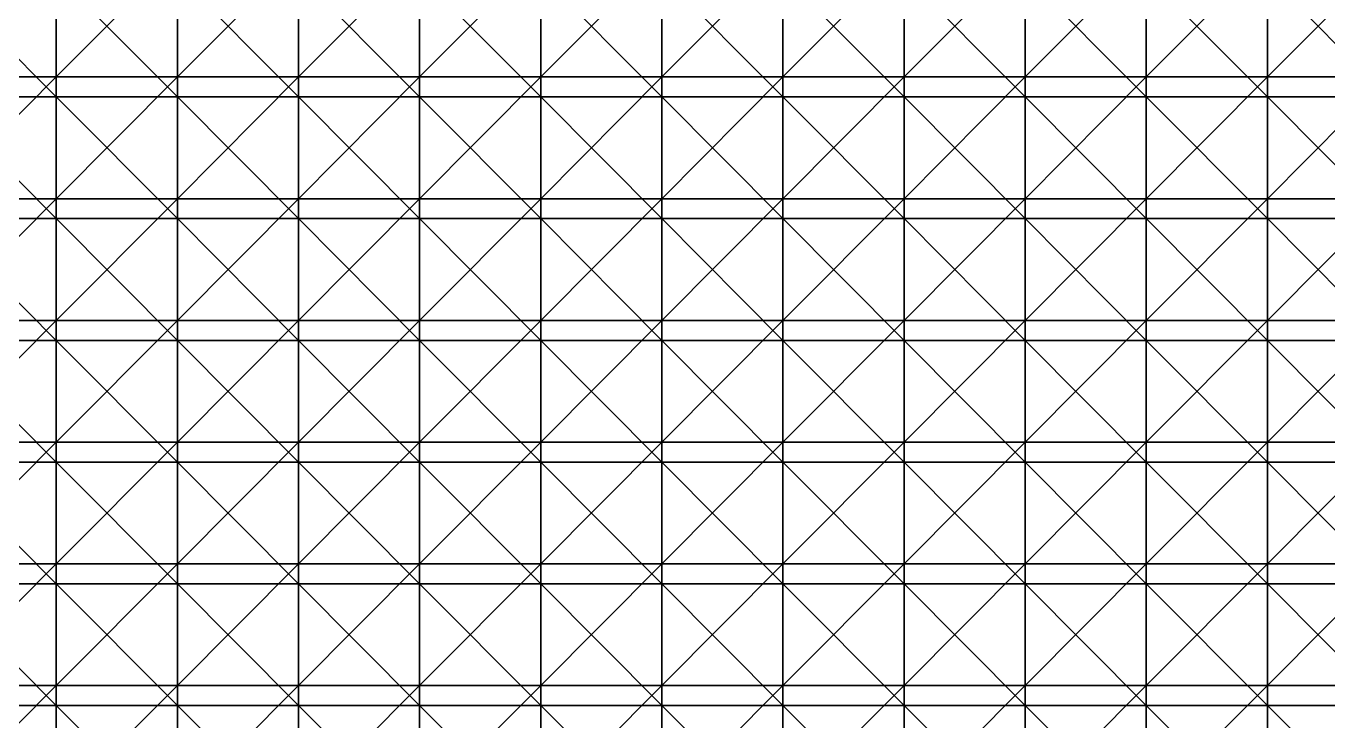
# Model space of a CAD drawing. Header units: inches. Extents: x 0 to 300, y 0 to 160.
# Drawn here: x 75 to 150, y 40 to 80 of the extents above; entities that cross this region are included whole.
import ezdxf

# ---------------------------------------------------------------- set-up
doc = ezdxf.new("R2010")
doc.units = ezdxf.units.IN
doc.header["$LTSCALE"] = 198.929398
doc.header["$MEASUREMENT"] = 0
doc.layers.add('4', color=7, linetype='CONTINUOUS')
doc.layers.add('6', color=7, linetype='CONTINUOUS')

msp = doc.modelspace()

# ---------------------------------------------------------------- linework, layer by layer
at = {"layer": '4', "linetype": 'CONTINUOUS'}
for points in [[(76.744, 77.07, -160), (69.767, 77.07, -160), (76.744, 84.077, -160), (76.744, 77.07, -160)], [(76.744, 84.077, -160), (69.767, 77.07, -160), (69.767, 84.077, -160), (76.744, 84.077, -160)], [(83.721, 77.07, -160), (76.744, 77.07, -160), (83.721, 84.077, -160), (83.721, 77.07, -160)], [(83.721, 84.077, -160), (76.744, 77.07, -160), (76.744, 84.077, -160), (83.721, 84.077, -160)], [(90.698, 77.07, -160), (83.721, 77.07, -160), (90.698, 84.077, -160), (90.698, 77.07, -160)], [(90.698, 84.077, -160), (83.721, 77.07, -160), (83.721, 84.077, -160), (90.698, 84.077, -160)], [(97.674, 77.07, -160), (90.698, 77.07, -160), (97.674, 84.077, -160), (97.674, 77.07, -160)], [(97.674, 84.077, -160), (90.698, 77.07, -160), (90.698, 84.077, -160), (97.674, 84.077, -160)], [(104.651, 77.07, -160), (97.674, 77.07, -160), (104.651, 84.077, -160), (104.651, 77.07, -160)], [(104.651, 84.077, -160), (97.674, 77.07, -160), (97.674, 84.077, -160), (104.651, 84.077, -160)], [(111.628, 77.07, -160), (104.651, 77.07, -160), (111.628, 84.077, -160), (111.628, 77.07, -160)], [(111.628, 84.077, -160), (104.651, 77.07, -160), (104.651, 84.077, -160), (111.628, 84.077, -160)], [(118.605, 77.07, -160), (111.628, 77.07, -160), (118.605, 84.077, -160), (118.605, 77.07, -160)], [(118.605, 84.077, -160), (111.628, 77.07, -160), (111.628, 84.077, -160), (118.605, 84.077, -160)], [(125.581, 77.07, -160), (118.605, 77.07, -160), (125.581, 84.077, -160), (125.581, 77.07, -160)], [(125.581, 84.077, -160), (118.605, 77.07, -160), (118.605, 84.077, -160), (125.581, 84.077, -160)], [(132.558, 77.07, -160), (125.581, 77.07, -160), (132.558, 84.077, -160), (132.558, 77.07, -160)], [(132.558, 84.077, -160), (125.581, 77.07, -160), (125.581, 84.077, -160), (132.558, 84.077, -160)], [(139.535, 77.07, -160), (132.558, 77.07, -160), (139.535, 84.077, -160), (139.535, 77.07, -160)], [(139.535, 84.077, -160), (132.558, 77.07, -160), (132.558, 84.077, -160), (139.535, 84.077, -160)], [(146.512, 77.07, -160), (139.535, 77.07, -160), (146.512, 84.077, -160), (146.512, 77.07, -160)], [(146.512, 84.077, -160), (139.535, 77.07, -160), (139.535, 84.077, -160), (146.512, 84.077, -160)], [(153.488, 77.07, -160), (146.512, 77.07, -160), (153.488, 84.077, -160), (153.488, 77.07, -160)], [(153.488, 84.077, -160), (146.512, 77.07, -160), (146.512, 84.077, -160), (153.488, 84.077, -160)], [(76.744, 70.063, -160), (69.767, 70.063, -160), (76.744, 77.07, -160), (76.744, 70.063, -160)], [(76.744, 77.07, -160), (69.767, 70.063, -160), (69.767, 77.07, -160), (76.744, 77.07, -160)], [(83.721, 70.063, -160), (76.744, 70.063, -160), (83.721, 77.07, -160), (83.721, 70.063, -160)], [(83.721, 77.07, -160), (76.744, 70.063, -160), (76.744, 77.07, -160), (83.721, 77.07, -160)], [(90.698, 70.063, -160), (83.721, 70.063, -160), (90.698, 77.07, -160), (90.698, 70.063, -160)], [(90.698, 77.07, -160), (83.721, 70.063, -160), (83.721, 77.07, -160), (90.698, 77.07, -160)], [(97.674, 70.063, -160), (90.698, 70.063, -160), (97.674, 77.07, -160), (97.674, 70.063, -160)], [(97.674, 77.07, -160), (90.698, 70.063, -160), (90.698, 77.07, -160), (97.674, 77.07, -160)], [(104.651, 70.063, -160), (97.674, 70.063, -160), (104.651, 77.07, -160), (104.651, 70.063, -160)], [(104.651, 77.07, -160), (97.674, 70.063, -160), (97.674, 77.07, -160), (104.651, 77.07, -160)], [(111.628, 70.063, -160), (104.651, 70.063, -160), (111.628, 77.07, -160), (111.628, 70.063, -160)], [(111.628, 77.07, -160), (104.651, 70.063, -160), (104.651, 77.07, -160), (111.628, 77.07, -160)], [(118.605, 70.063, -160), (111.628, 70.063, -160), (118.605, 77.07, -160), (118.605, 70.063, -160)], [(118.605, 77.07, -160), (111.628, 70.063, -160), (111.628, 77.07, -160), (118.605, 77.07, -160)], [(125.581, 70.063, -160), (118.605, 70.063, -160), (125.581, 77.07, -160), (125.581, 70.063, -160)], [(125.581, 77.07, -160), (118.605, 70.063, -160), (118.605, 77.07, -160), (125.581, 77.07, -160)], [(132.558, 70.063, -160), (125.581, 70.063, -160), (132.558, 77.07, -160), (132.558, 70.063, -160)], [(132.558, 77.07, -160), (125.581, 70.063, -160), (125.581, 77.07, -160), (132.558, 77.07, -160)], [(139.535, 70.063, -160), (132.558, 70.063, -160), (139.535, 77.07, -160), (139.535, 70.063, -160)], [(139.535, 77.07, -160), (132.558, 70.063, -160), (132.558, 77.07, -160), (139.535, 77.07, -160)], [(146.512, 70.063, -160), (139.535, 70.063, -160), (146.512, 77.07, -160), (146.512, 70.063, -160)], [(146.512, 77.07, -160), (139.535, 70.063, -160), (139.535, 77.07, -160), (146.512, 77.07, -160)], [(153.488, 70.063, -160), (146.512, 70.063, -160), (153.488, 77.07, -160), (153.488, 70.063, -160)], [(153.488, 77.07, -160), (146.512, 70.063, -160), (146.512, 77.07, -160), (153.488, 77.07, -160)], [(76.744, 63.056, -160), (69.767, 63.056, -160), (76.744, 70.063, -160), (76.744, 63.056, -160)], [(76.744, 70.063, -160), (69.767, 63.056, -160), (69.767, 70.063, -160), (76.744, 70.063, -160)], [(83.721, 63.056, -160), (76.744, 63.056, -160), (83.721, 70.063, -160), (83.721, 63.056, -160)], [(83.721, 70.063, -160), (76.744, 63.056, -160), (76.744, 70.063, -160), (83.721, 70.063, -160)], [(90.698, 63.056, -160), (83.721, 63.056, -160), (90.698, 70.063, -160), (90.698, 63.056, -160)], [(90.698, 70.063, -160), (83.721, 63.056, -160), (83.721, 70.063, -160), (90.698, 70.063, -160)], [(97.674, 63.056, -160), (90.698, 63.056, -160), (97.674, 70.063, -160), (97.674, 63.056, -160)], [(97.674, 70.063, -160), (90.698, 63.056, -160), (90.698, 70.063, -160), (97.674, 70.063, -160)], [(104.651, 63.056, -160), (97.674, 63.056, -160), (104.651, 70.063, -160), (104.651, 63.056, -160)], [(104.651, 70.063, -160), (97.674, 63.056, -160), (97.674, 70.063, -160), (104.651, 70.063, -160)], [(111.628, 63.056, -160), (104.651, 63.056, -160), (111.628, 70.063, -160), (111.628, 63.056, -160)], [(111.628, 70.063, -160), (104.651, 63.056, -160), (104.651, 70.063, -160), (111.628, 70.063, -160)], [(118.605, 63.056, -160), (111.628, 63.056, -160), (118.605, 70.063, -160), (118.605, 63.056, -160)], [(118.605, 70.063, -160), (111.628, 63.056, -160), (111.628, 70.063, -160), (118.605, 70.063, -160)], [(125.581, 63.056, -160), (118.605, 63.056, -160), (125.581, 70.063, -160), (125.581, 63.056, -160)], [(125.581, 70.063, -160), (118.605, 63.056, -160), (118.605, 70.063, -160), (125.581, 70.063, -160)], [(132.558, 63.056, -160), (125.581, 63.056, -160), (132.558, 70.063, -160), (132.558, 63.056, -160)], [(132.558, 70.063, -160), (125.581, 63.056, -160), (125.581, 70.063, -160), (132.558, 70.063, -160)], [(139.535, 63.056, -160), (132.558, 63.056, -160), (139.535, 70.063, -160), (139.535, 63.056, -160)], [(139.535, 70.063, -160), (132.558, 63.056, -160), (132.558, 70.063, -160), (139.535, 70.063, -160)], [(146.512, 63.056, -160), (139.535, 63.056, -160), (146.512, 70.063, -160), (146.512, 63.056, -160)], [(146.512, 70.063, -160), (139.535, 63.056, -160), (139.535, 70.063, -160), (146.512, 70.063, -160)], [(153.488, 63.056, -160), (146.512, 63.056, -160), (153.488, 70.063, -160), (153.488, 63.056, -160)], [(153.488, 70.063, -160), (146.512, 63.056, -160), (146.512, 70.063, -160), (153.488, 70.063, -160)], [(76.744, 56.049, -160), (69.767, 56.049, -160), (76.744, 63.056, -160), (76.744, 56.049, -160)], [(76.744, 63.056, -160), (69.767, 56.049, -160), (69.767, 63.056, -160), (76.744, 63.056, -160)], [(83.721, 56.049, -160), (76.744, 56.049, -160), (83.721, 63.056, -160), (83.721, 56.049, -160)], [(83.721, 63.056, -160), (76.744, 56.049, -160), (76.744, 63.056, -160), (83.721, 63.056, -160)], [(90.698, 56.049, -160), (83.721, 56.049, -160), (90.698, 63.056, -160), (90.698, 56.049, -160)], [(90.698, 63.056, -160), (83.721, 56.049, -160), (83.721, 63.056, -160), (90.698, 63.056, -160)], [(97.674, 56.049, -160), (90.698, 56.049, -160), (97.674, 63.056, -160), (97.674, 56.049, -160)], [(97.674, 63.056, -160), (90.698, 56.049, -160), (90.698, 63.056, -160), (97.674, 63.056, -160)], [(104.651, 56.049, -160), (97.674, 56.049, -160), (104.651, 63.056, -160), (104.651, 56.049, -160)], [(104.651, 63.056, -160), (97.674, 56.049, -160), (97.674, 63.056, -160), (104.651, 63.056, -160)], [(111.628, 56.049, -160), (104.651, 56.049, -160), (111.628, 63.056, -160), (111.628, 56.049, -160)], [(111.628, 63.056, -160), (104.651, 56.049, -160), (104.651, 63.056, -160), (111.628, 63.056, -160)], [(118.605, 56.049, -160), (111.628, 56.049, -160), (118.605, 63.056, -160), (118.605, 56.049, -160)], [(118.605, 63.056, -160), (111.628, 56.049, -160), (111.628, 63.056, -160), (118.605, 63.056, -160)], [(125.581, 56.049, -160), (118.605, 56.049, -160), (125.581, 63.056, -160), (125.581, 56.049, -160)], [(125.581, 63.056, -160), (118.605, 56.049, -160), (118.605, 63.056, -160), (125.581, 63.056, -160)], [(132.558, 56.049, -160), (125.581, 56.049, -160), (132.558, 63.056, -160), (132.558, 56.049, -160)], [(132.558, 63.056, -160), (125.581, 56.049, -160), (125.581, 63.056, -160), (132.558, 63.056, -160)], [(139.535, 56.049, -160), (132.558, 56.049, -160), (139.535, 63.056, -160), (139.535, 56.049, -160)], [(139.535, 63.056, -160), (132.558, 56.049, -160), (132.558, 63.056, -160), (139.535, 63.056, -160)], [(146.512, 56.049, -160), (139.535, 56.049, -160), (146.512, 63.056, -160), (146.512, 56.049, -160)], [(146.512, 63.056, -160), (139.535, 56.049, -160), (139.535, 63.056, -160), (146.512, 63.056, -160)], [(153.488, 56.049, -160), (146.512, 56.049, -160), (153.488, 63.056, -160), (153.488, 56.049, -160)], [(153.488, 63.056, -160), (146.512, 56.049, -160), (146.512, 63.056, -160), (153.488, 63.056, -160)], [(76.744, 49.042, -160), (69.767, 49.042, -160), (76.744, 56.049, -160), (76.744, 49.042, -160)], [(76.744, 56.049, -160), (69.767, 49.042, -160), (69.767, 56.049, -160), (76.744, 56.049, -160)], [(83.721, 49.042, -160), (76.744, 49.042, -160), (83.721, 56.049, -160), (83.721, 49.042, -160)], [(83.721, 56.049, -160), (76.744, 49.042, -160), (76.744, 56.049, -160), (83.721, 56.049, -160)], [(90.698, 49.042, -160), (83.721, 49.042, -160), (90.698, 56.049, -160), (90.698, 49.042, -160)], [(90.698, 56.049, -160), (83.721, 49.042, -160), (83.721, 56.049, -160), (90.698, 56.049, -160)], [(97.674, 49.042, -160), (90.698, 49.042, -160), (97.674, 56.049, -160), (97.674, 49.042, -160)], [(97.674, 56.049, -160), (90.698, 49.042, -160), (90.698, 56.049, -160), (97.674, 56.049, -160)], [(104.651, 49.042, -160), (97.674, 49.042, -160), (104.651, 56.049, -160), (104.651, 49.042, -160)], [(104.651, 56.049, -160), (97.674, 49.042, -160), (97.674, 56.049, -160), (104.651, 56.049, -160)], [(111.628, 49.042, -160), (104.651, 49.042, -160), (111.628, 56.049, -160), (111.628, 49.042, -160)], [(111.628, 56.049, -160), (104.651, 49.042, -160), (104.651, 56.049, -160), (111.628, 56.049, -160)], [(118.605, 49.042, -160), (111.628, 49.042, -160), (118.605, 56.049, -160), (118.605, 49.042, -160)], [(118.605, 56.049, -160), (111.628, 49.042, -160), (111.628, 56.049, -160), (118.605, 56.049, -160)], [(125.581, 49.042, -160), (118.605, 49.042, -160), (125.581, 56.049, -160), (125.581, 49.042, -160)], [(125.581, 56.049, -160), (118.605, 49.042, -160), (118.605, 56.049, -160), (125.581, 56.049, -160)], [(132.558, 49.042, -160), (125.581, 49.042, -160), (132.558, 56.049, -160), (132.558, 49.042, -160)], [(132.558, 56.049, -160), (125.581, 49.042, -160), (125.581, 56.049, -160), (132.558, 56.049, -160)], [(139.535, 49.042, -160), (132.558, 49.042, -160), (139.535, 56.049, -160), (139.535, 49.042, -160)], [(139.535, 56.049, -160), (132.558, 49.042, -160), (132.558, 56.049, -160), (139.535, 56.049, -160)], [(146.512, 49.042, -160), (139.535, 49.042, -160), (146.512, 56.049, -160), (146.512, 49.042, -160)], [(146.512, 56.049, -160), (139.535, 49.042, -160), (139.535, 56.049, -160), (146.512, 56.049, -160)], [(153.488, 49.042, -160), (146.512, 49.042, -160), (153.488, 56.049, -160), (153.488, 49.042, -160)], [(153.488, 56.049, -160), (146.512, 49.042, -160), (146.512, 56.049, -160), (153.488, 56.049, -160)], [(76.744, 42.035, -160), (69.767, 42.035, -160), (76.744, 49.042, -160), (76.744, 42.035, -160)], [(76.744, 49.042, -160), (69.767, 42.035, -160), (69.767, 49.042, -160), (76.744, 49.042, -160)], [(83.721, 42.035, -160), (76.744, 42.035, -160), (83.721, 49.042, -160), (83.721, 42.035, -160)], [(83.721, 49.042, -160), (76.744, 42.035, -160), (76.744, 49.042, -160), (83.721, 49.042, -160)], [(90.698, 42.035, -160), (83.721, 42.035, -160), (90.698, 49.042, -160), (90.698, 42.035, -160)], [(90.698, 49.042, -160), (83.721, 42.035, -160), (83.721, 49.042, -160), (90.698, 49.042, -160)], [(97.674, 42.035, -160), (90.698, 42.035, -160), (97.674, 49.042, -160), (97.674, 42.035, -160)], [(97.674, 49.042, -160), (90.698, 42.035, -160), (90.698, 49.042, -160), (97.674, 49.042, -160)], [(104.651, 42.035, -160), (97.674, 42.035, -160), (104.651, 49.042, -160), (104.651, 42.035, -160)], [(104.651, 49.042, -160), (97.674, 42.035, -160), (97.674, 49.042, -160), (104.651, 49.042, -160)], [(111.628, 42.035, -160), (104.651, 42.035, -160), (111.628, 49.042, -160), (111.628, 42.035, -160)], [(111.628, 49.042, -160), (104.651, 42.035, -160), (104.651, 49.042, -160), (111.628, 49.042, -160)], [(118.605, 42.035, -160), (111.628, 42.035, -160), (118.605, 49.042, -160), (118.605, 42.035, -160)], [(118.605, 49.042, -160), (111.628, 42.035, -160), (111.628, 49.042, -160), (118.605, 49.042, -160)], [(125.581, 42.035, -160), (118.605, 42.035, -160), (125.581, 49.042, -160), (125.581, 42.035, -160)], [(125.581, 49.042, -160), (118.605, 42.035, -160), (118.605, 49.042, -160), (125.581, 49.042, -160)], [(132.558, 42.035, -160), (125.581, 42.035, -160), (132.558, 49.042, -160), (132.558, 42.035, -160)], [(132.558, 49.042, -160), (125.581, 42.035, -160), (125.581, 49.042, -160), (132.558, 49.042, -160)], [(139.535, 42.035, -160), (132.558, 42.035, -160), (139.535, 49.042, -160), (139.535, 42.035, -160)], [(139.535, 49.042, -160), (132.558, 42.035, -160), (132.558, 49.042, -160), (139.535, 49.042, -160)], [(146.512, 42.035, -160), (139.535, 42.035, -160), (146.512, 49.042, -160), (146.512, 42.035, -160)], [(146.512, 49.042, -160), (139.535, 42.035, -160), (139.535, 49.042, -160), (146.512, 49.042, -160)], [(153.488, 42.035, -160), (146.512, 42.035, -160), (153.488, 49.042, -160), (153.488, 42.035, -160)], [(153.488, 49.042, -160), (146.512, 42.035, -160), (146.512, 49.042, -160), (153.488, 49.042, -160)], [(76.744, 35.028, -160), (69.767, 35.028, -160), (76.744, 42.035, -160), (76.744, 35.028, -160)], [(76.744, 42.035, -160), (69.767, 35.028, -160), (69.767, 42.035, -160), (76.744, 42.035, -160)], [(83.721, 35.028, -160), (76.744, 35.028, -160), (83.721, 42.035, -160), (83.721, 35.028, -160)], [(83.721, 42.035, -160), (76.744, 35.028, -160), (76.744, 42.035, -160), (83.721, 42.035, -160)], [(90.698, 35.028, -160), (83.721, 35.028, -160), (90.698, 42.035, -160), (90.698, 35.028, -160)], [(90.698, 42.035, -160), (83.721, 35.028, -160), (83.721, 42.035, -160), (90.698, 42.035, -160)], [(97.674, 35.028, -160), (90.698, 35.028, -160), (97.674, 42.035, -160), (97.674, 35.028, -160)], [(97.674, 42.035, -160), (90.698, 35.028, -160), (90.698, 42.035, -160), (97.674, 42.035, -160)], [(104.651, 35.028, -160), (97.674, 35.028, -160), (104.651, 42.035, -160), (104.651, 35.028, -160)], [(104.651, 42.035, -160), (97.674, 35.028, -160), (97.674, 42.035, -160), (104.651, 42.035, -160)], [(111.628, 35.028, -160), (104.651, 35.028, -160), (111.628, 42.035, -160), (111.628, 35.028, -160)], [(111.628, 42.035, -160), (104.651, 35.028, -160), (104.651, 42.035, -160), (111.628, 42.035, -160)], [(118.605, 35.028, -160), (111.628, 35.028, -160), (118.605, 42.035, -160), (118.605, 35.028, -160)], [(118.605, 42.035, -160), (111.628, 35.028, -160), (111.628, 42.035, -160), (118.605, 42.035, -160)], [(125.581, 35.028, -160), (118.605, 35.028, -160), (125.581, 42.035, -160), (125.581, 35.028, -160)], [(125.581, 42.035, -160), (118.605, 35.028, -160), (118.605, 42.035, -160), (125.581, 42.035, -160)], [(132.558, 35.028, -160), (125.581, 35.028, -160), (132.558, 42.035, -160), (132.558, 35.028, -160)], [(132.558, 42.035, -160), (125.581, 35.028, -160), (125.581, 42.035, -160), (132.558, 42.035, -160)], [(139.535, 35.028, -160), (132.558, 35.028, -160), (139.535, 42.035, -160), (139.535, 35.028, -160)], [(139.535, 42.035, -160), (132.558, 35.028, -160), (132.558, 42.035, -160), (139.535, 42.035, -160)], [(146.512, 35.028, -160), (139.535, 35.028, -160), (146.512, 42.035, -160), (146.512, 35.028, -160)], [(146.512, 42.035, -160), (139.535, 35.028, -160), (139.535, 42.035, -160), (146.512, 42.035, -160)], [(153.488, 35.028, -160), (146.512, 35.028, -160), (153.488, 42.035, -160), (153.488, 35.028, -160)], [(153.488, 42.035, -160), (146.512, 35.028, -160), (146.512, 42.035, -160), (153.488, 42.035, -160)]]:
    msp.add_3dface(points, dxfattribs=at)
at = {"layer": '6', "linetype": 'CONTINUOUS'}
for points in [[(76.744, 82.93), (69.767, 82.93), (76.744, 75.923), (76.744, 82.93)], [(76.744, 75.923), (69.767, 82.93), (69.767, 75.923), (76.744, 75.923)], [(83.721, 82.93), (76.744, 82.93), (83.721, 75.923), (83.721, 82.93)], [(83.721, 75.923), (76.744, 82.93), (76.744, 75.923), (83.721, 75.923)], [(90.698, 82.93), (83.721, 82.93), (90.698, 75.923), (90.698, 82.93)], [(90.698, 75.923), (83.721, 82.93), (83.721, 75.923), (90.698, 75.923)], [(97.674, 82.93), (90.698, 82.93), (97.674, 75.923), (97.674, 82.93)], [(97.674, 75.923), (90.698, 82.93), (90.698, 75.923), (97.674, 75.923)], [(104.651, 82.93), (97.674, 82.93), (104.651, 75.923), (104.651, 82.93)], [(104.651, 75.923), (97.674, 82.93), (97.674, 75.923), (104.651, 75.923)], [(111.628, 82.93), (104.651, 82.93), (111.628, 75.923), (111.628, 82.93)], [(111.628, 75.923), (104.651, 82.93), (104.651, 75.923), (111.628, 75.923)], [(118.605, 82.93), (111.628, 82.93), (118.605, 75.923), (118.605, 82.93)], [(118.605, 75.923), (111.628, 82.93), (111.628, 75.923), (118.605, 75.923)], [(125.581, 82.93), (118.605, 82.93), (125.581, 75.923), (125.581, 82.93)], [(125.581, 75.923), (118.605, 82.93), (118.605, 75.923), (125.581, 75.923)], [(132.558, 82.93), (125.581, 82.93), (132.558, 75.923), (132.558, 82.93)], [(132.558, 75.923), (125.581, 82.93), (125.581, 75.923), (132.558, 75.923)], [(139.535, 82.93), (132.558, 82.93), (139.535, 75.923), (139.535, 82.93)], [(139.535, 75.923), (132.558, 82.93), (132.558, 75.923), (139.535, 75.923)], [(146.512, 82.93), (139.535, 82.93), (146.512, 75.923), (146.512, 82.93)], [(146.512, 75.923), (139.535, 82.93), (139.535, 75.923), (146.512, 75.923)], [(153.488, 82.93), (146.512, 82.93), (153.488, 75.923), (153.488, 82.93)], [(153.488, 75.923), (146.512, 82.93), (146.512, 75.923), (153.488, 75.923)], [(76.744, 75.923), (69.767, 75.923), (76.744, 68.916), (76.744, 75.923)], [(76.744, 68.916), (69.767, 75.923), (69.767, 68.916), (76.744, 68.916)], [(83.721, 75.923), (76.744, 75.923), (83.721, 68.916), (83.721, 75.923)], [(83.721, 68.916), (76.744, 75.923), (76.744, 68.916), (83.721, 68.916)], [(90.698, 75.923), (83.721, 75.923), (90.698, 68.916), (90.698, 75.923)], [(90.698, 68.916), (83.721, 75.923), (83.721, 68.916), (90.698, 68.916)], [(97.674, 75.923), (90.698, 75.923), (97.674, 68.916), (97.674, 75.923)], [(97.674, 68.916), (90.698, 75.923), (90.698, 68.916), (97.674, 68.916)], [(104.651, 75.923), (97.674, 75.923), (104.651, 68.916), (104.651, 75.923)], [(104.651, 68.916), (97.674, 75.923), (97.674, 68.916), (104.651, 68.916)], [(111.628, 75.923), (104.651, 75.923), (111.628, 68.916), (111.628, 75.923)], [(111.628, 68.916), (104.651, 75.923), (104.651, 68.916), (111.628, 68.916)], [(118.605, 75.923), (111.628, 75.923), (118.605, 68.916), (118.605, 75.923)], [(118.605, 68.916), (111.628, 75.923), (111.628, 68.916), (118.605, 68.916)], [(125.581, 75.923), (118.605, 75.923), (125.581, 68.916), (125.581, 75.923)], [(125.581, 68.916), (118.605, 75.923), (118.605, 68.916), (125.581, 68.916)], [(132.558, 75.923), (125.581, 75.923), (132.558, 68.916), (132.558, 75.923)], [(132.558, 68.916), (125.581, 75.923), (125.581, 68.916), (132.558, 68.916)], [(139.535, 75.923), (132.558, 75.923), (139.535, 68.916), (139.535, 75.923)], [(139.535, 68.916), (132.558, 75.923), (132.558, 68.916), (139.535, 68.916)], [(146.512, 75.923), (139.535, 75.923), (146.512, 68.916), (146.512, 75.923)], [(146.512, 68.916), (139.535, 75.923), (139.535, 68.916), (146.512, 68.916)], [(153.488, 75.923), (146.512, 75.923), (153.488, 68.916), (153.488, 75.923)], [(153.488, 68.916), (146.512, 75.923), (146.512, 68.916), (153.488, 68.916)], [(76.744, 68.916), (69.767, 68.916), (76.744, 61.909), (76.744, 68.916)], [(76.744, 61.909), (69.767, 68.916), (69.767, 61.909), (76.744, 61.909)], [(83.721, 68.916), (76.744, 68.916), (83.721, 61.909), (83.721, 68.916)], [(83.721, 61.909), (76.744, 68.916), (76.744, 61.909), (83.721, 61.909)], [(90.698, 68.916), (83.721, 68.916), (90.698, 61.909), (90.698, 68.916)], [(90.698, 61.909), (83.721, 68.916), (83.721, 61.909), (90.698, 61.909)], [(97.674, 68.916), (90.698, 68.916), (97.674, 61.909), (97.674, 68.916)], [(97.674, 61.909), (90.698, 68.916), (90.698, 61.909), (97.674, 61.909)], [(104.651, 68.916), (97.674, 68.916), (104.651, 61.909), (104.651, 68.916)], [(104.651, 61.909), (97.674, 68.916), (97.674, 61.909), (104.651, 61.909)], [(111.628, 68.916), (104.651, 68.916), (111.628, 61.909), (111.628, 68.916)], [(111.628, 61.909), (104.651, 68.916), (104.651, 61.909), (111.628, 61.909)], [(118.605, 68.916), (111.628, 68.916), (118.605, 61.909), (118.605, 68.916)], [(118.605, 61.909), (111.628, 68.916), (111.628, 61.909), (118.605, 61.909)], [(125.581, 68.916), (118.605, 68.916), (125.581, 61.909), (125.581, 68.916)], [(125.581, 61.909), (118.605, 68.916), (118.605, 61.909), (125.581, 61.909)], [(132.558, 68.916), (125.581, 68.916), (132.558, 61.909), (132.558, 68.916)], [(132.558, 61.909), (125.581, 68.916), (125.581, 61.909), (132.558, 61.909)], [(139.535, 68.916), (132.558, 68.916), (139.535, 61.909), (139.535, 68.916)], [(139.535, 61.909), (132.558, 68.916), (132.558, 61.909), (139.535, 61.909)], [(146.512, 68.916), (139.535, 68.916), (146.512, 61.909), (146.512, 68.916)], [(146.512, 61.909), (139.535, 68.916), (139.535, 61.909), (146.512, 61.909)], [(153.488, 68.916), (146.512, 68.916), (153.488, 61.909), (153.488, 68.916)], [(153.488, 61.909), (146.512, 68.916), (146.512, 61.909), (153.488, 61.909)], [(76.744, 61.909), (69.767, 61.909), (76.744, 54.902), (76.744, 61.909)], [(76.744, 54.902), (69.767, 61.909), (69.767, 54.902), (76.744, 54.902)], [(83.721, 61.909), (76.744, 61.909), (83.721, 54.902), (83.721, 61.909)], [(83.721, 54.902), (76.744, 61.909), (76.744, 54.902), (83.721, 54.902)], [(90.698, 61.909), (83.721, 61.909), (90.698, 54.902), (90.698, 61.909)], [(90.698, 54.902), (83.721, 61.909), (83.721, 54.902), (90.698, 54.902)], [(97.674, 61.909), (90.698, 61.909), (97.674, 54.902), (97.674, 61.909)], [(97.674, 54.902), (90.698, 61.909), (90.698, 54.902), (97.674, 54.902)], [(104.651, 61.909), (97.674, 61.909), (104.651, 54.902), (104.651, 61.909)], [(104.651, 54.902), (97.674, 61.909), (97.674, 54.902), (104.651, 54.902)], [(111.628, 61.909), (104.651, 61.909), (111.628, 54.902), (111.628, 61.909)], [(111.628, 54.902), (104.651, 61.909), (104.651, 54.902), (111.628, 54.902)], [(118.605, 61.909), (111.628, 61.909), (118.605, 54.902), (118.605, 61.909)], [(118.605, 54.902), (111.628, 61.909), (111.628, 54.902), (118.605, 54.902)], [(125.581, 61.909), (118.605, 61.909), (125.581, 54.902), (125.581, 61.909)], [(125.581, 54.902), (118.605, 61.909), (118.605, 54.902), (125.581, 54.902)], [(132.558, 61.909), (125.581, 61.909), (132.558, 54.902), (132.558, 61.909)], [(132.558, 54.902), (125.581, 61.909), (125.581, 54.902), (132.558, 54.902)], [(139.535, 61.909), (132.558, 61.909), (139.535, 54.902), (139.535, 61.909)], [(139.535, 54.902), (132.558, 61.909), (132.558, 54.902), (139.535, 54.902)], [(146.512, 61.909), (139.535, 61.909), (146.512, 54.902), (146.512, 61.909)], [(146.512, 54.902), (139.535, 61.909), (139.535, 54.902), (146.512, 54.902)], [(153.488, 61.909), (146.512, 61.909), (153.488, 54.902), (153.488, 61.909)], [(153.488, 54.902), (146.512, 61.909), (146.512, 54.902), (153.488, 54.902)], [(76.744, 54.902), (69.767, 54.902), (76.744, 47.895), (76.744, 54.902)], [(76.744, 47.895), (69.767, 54.902), (69.767, 47.895), (76.744, 47.895)], [(83.721, 54.902), (76.744, 54.902), (83.721, 47.895), (83.721, 54.902)], [(83.721, 47.895), (76.744, 54.902), (76.744, 47.895), (83.721, 47.895)], [(90.698, 54.902), (83.721, 54.902), (90.698, 47.895), (90.698, 54.902)], [(90.698, 47.895), (83.721, 54.902), (83.721, 47.895), (90.698, 47.895)], [(97.674, 54.902), (90.698, 54.902), (97.674, 47.895), (97.674, 54.902)], [(97.674, 47.895), (90.698, 54.902), (90.698, 47.895), (97.674, 47.895)], [(104.651, 54.902), (97.674, 54.902), (104.651, 47.895), (104.651, 54.902)], [(104.651, 47.895), (97.674, 54.902), (97.674, 47.895), (104.651, 47.895)], [(111.628, 54.902), (104.651, 54.902), (111.628, 47.895), (111.628, 54.902)], [(111.628, 47.895), (104.651, 54.902), (104.651, 47.895), (111.628, 47.895)], [(118.605, 54.902), (111.628, 54.902), (118.605, 47.895), (118.605, 54.902)], [(118.605, 47.895), (111.628, 54.902), (111.628, 47.895), (118.605, 47.895)], [(125.581, 54.902), (118.605, 54.902), (125.581, 47.895), (125.581, 54.902)], [(125.581, 47.895), (118.605, 54.902), (118.605, 47.895), (125.581, 47.895)], [(132.558, 54.902), (125.581, 54.902), (132.558, 47.895), (132.558, 54.902)], [(132.558, 47.895), (125.581, 54.902), (125.581, 47.895), (132.558, 47.895)], [(139.535, 54.902), (132.558, 54.902), (139.535, 47.895), (139.535, 54.902)], [(139.535, 47.895), (132.558, 54.902), (132.558, 47.895), (139.535, 47.895)], [(146.512, 54.902), (139.535, 54.902), (146.512, 47.895), (146.512, 54.902)], [(146.512, 47.895), (139.535, 54.902), (139.535, 47.895), (146.512, 47.895)], [(153.488, 54.902), (146.512, 54.902), (153.488, 47.895), (153.488, 54.902)], [(153.488, 47.895), (146.512, 54.902), (146.512, 47.895), (153.488, 47.895)], [(76.744, 47.895), (69.767, 47.895), (76.744, 40.888), (76.744, 47.895)], [(76.744, 40.888), (69.767, 47.895), (69.767, 40.888), (76.744, 40.888)], [(83.721, 47.895), (76.744, 47.895), (83.721, 40.888), (83.721, 47.895)], [(83.721, 40.888), (76.744, 47.895), (76.744, 40.888), (83.721, 40.888)], [(90.698, 47.895), (83.721, 47.895), (90.698, 40.888), (90.698, 47.895)], [(90.698, 40.888), (83.721, 47.895), (83.721, 40.888), (90.698, 40.888)], [(97.674, 47.895), (90.698, 47.895), (97.674, 40.888), (97.674, 47.895)], [(97.674, 40.888), (90.698, 47.895), (90.698, 40.888), (97.674, 40.888)], [(104.651, 47.895), (97.674, 47.895), (104.651, 40.888), (104.651, 47.895)], [(104.651, 40.888), (97.674, 47.895), (97.674, 40.888), (104.651, 40.888)], [(111.628, 47.895), (104.651, 47.895), (111.628, 40.888), (111.628, 47.895)], [(111.628, 40.888), (104.651, 47.895), (104.651, 40.888), (111.628, 40.888)], [(118.605, 47.895), (111.628, 47.895), (118.605, 40.888), (118.605, 47.895)], [(118.605, 40.888), (111.628, 47.895), (111.628, 40.888), (118.605, 40.888)], [(125.581, 47.895), (118.605, 47.895), (125.581, 40.888), (125.581, 47.895)], [(125.581, 40.888), (118.605, 47.895), (118.605, 40.888), (125.581, 40.888)], [(132.558, 47.895), (125.581, 47.895), (132.558, 40.888), (132.558, 47.895)], [(132.558, 40.888), (125.581, 47.895), (125.581, 40.888), (132.558, 40.888)], [(139.535, 47.895), (132.558, 47.895), (139.535, 40.888), (139.535, 47.895)], [(139.535, 40.888), (132.558, 47.895), (132.558, 40.888), (139.535, 40.888)], [(146.512, 47.895), (139.535, 47.895), (146.512, 40.888), (146.512, 47.895)], [(146.512, 40.888), (139.535, 47.895), (139.535, 40.888), (146.512, 40.888)], [(153.488, 47.895), (146.512, 47.895), (153.488, 40.888), (153.488, 47.895)], [(153.488, 40.888), (146.512, 47.895), (146.512, 40.888), (153.488, 40.888)], [(76.744, 40.888), (69.767, 40.888), (76.744, 33.881), (76.744, 40.888)], [(76.744, 33.881), (69.767, 40.888), (69.767, 33.881), (76.744, 33.881)], [(83.721, 40.888), (76.744, 40.888), (83.721, 33.881), (83.721, 40.888)], [(83.721, 33.881), (76.744, 40.888), (76.744, 33.881), (83.721, 33.881)], [(90.698, 40.888), (83.721, 40.888), (90.698, 33.881), (90.698, 40.888)], [(90.698, 33.881), (83.721, 40.888), (83.721, 33.881), (90.698, 33.881)], [(97.674, 40.888), (90.698, 40.888), (97.674, 33.881), (97.674, 40.888)], [(97.674, 33.881), (90.698, 40.888), (90.698, 33.881), (97.674, 33.881)], [(104.651, 40.888), (97.674, 40.888), (104.651, 33.881), (104.651, 40.888)], [(104.651, 33.881), (97.674, 40.888), (97.674, 33.881), (104.651, 33.881)], [(111.628, 40.888), (104.651, 40.888), (111.628, 33.881), (111.628, 40.888)], [(111.628, 33.881), (104.651, 40.888), (104.651, 33.881), (111.628, 33.881)], [(118.605, 40.888), (111.628, 40.888), (118.605, 33.881), (118.605, 40.888)], [(118.605, 33.881), (111.628, 40.888), (111.628, 33.881), (118.605, 33.881)], [(125.581, 40.888), (118.605, 40.888), (125.581, 33.881), (125.581, 40.888)], [(125.581, 33.881), (118.605, 40.888), (118.605, 33.881), (125.581, 33.881)], [(132.558, 40.888), (125.581, 40.888), (132.558, 33.881), (132.558, 40.888)], [(132.558, 33.881), (125.581, 40.888), (125.581, 33.881), (132.558, 33.881)], [(139.535, 40.888), (132.558, 40.888), (139.535, 33.881), (139.535, 40.888)], [(139.535, 33.881), (132.558, 40.888), (132.558, 33.881), (139.535, 33.881)], [(146.512, 40.888), (139.535, 40.888), (146.512, 33.881), (146.512, 40.888)], [(146.512, 33.881), (139.535, 40.888), (139.535, 33.881), (146.512, 33.881)], [(153.488, 40.888), (146.512, 40.888), (153.488, 33.881), (153.488, 40.888)], [(153.488, 33.881), (146.512, 40.888), (146.512, 33.881), (153.488, 33.881)]]:
    msp.add_3dface(points, dxfattribs=at)

doc.saveas('drawing.dxf')
